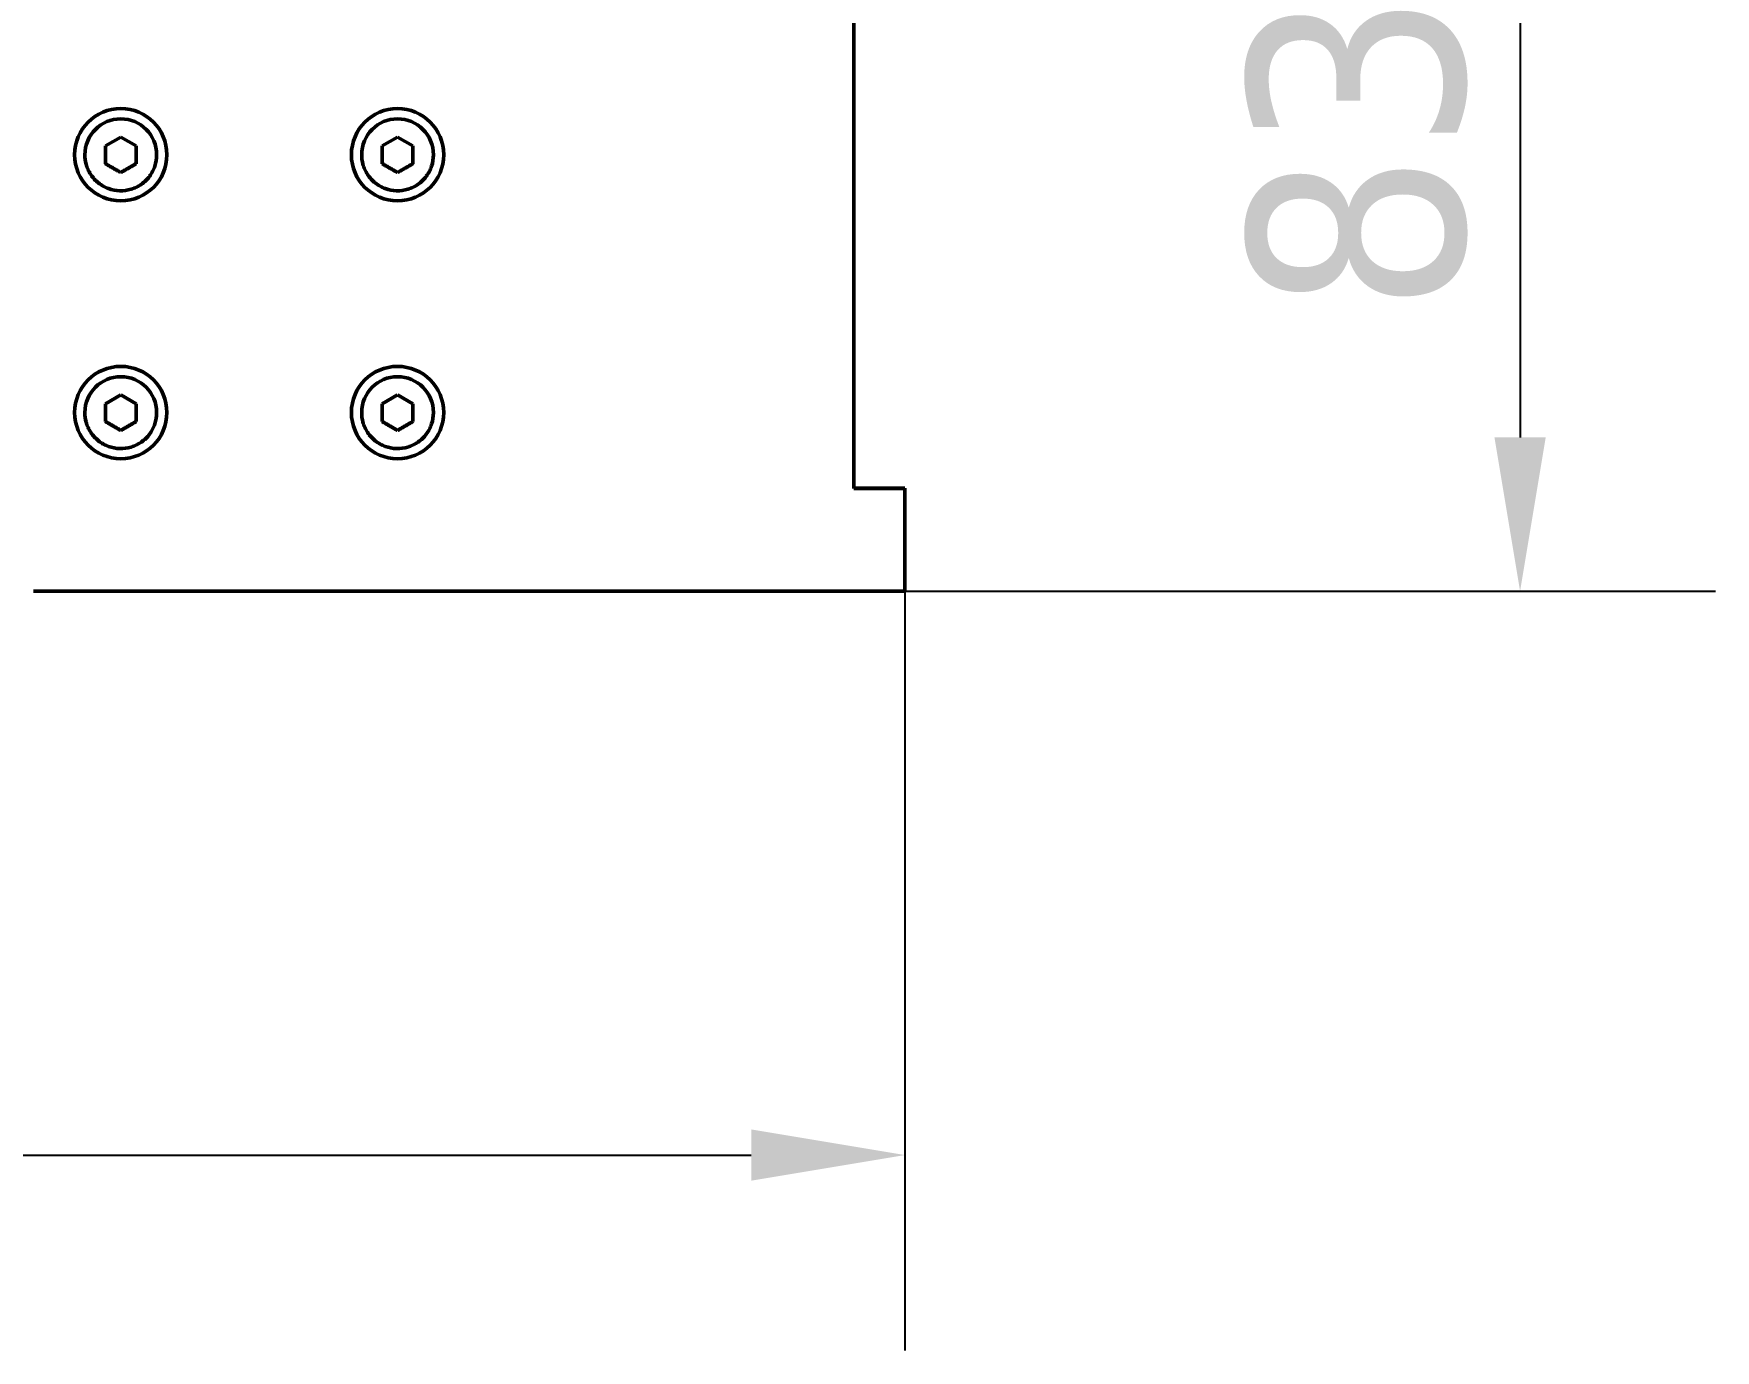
# Model space of a CAD drawing. Header units: millimetres. Extents: x -1901 to 2520, y -3919 to 1782.
# Drawn here: x 748.3 to 912.3, y 1195 to 1323.5 of the extents above; entities that cross this region are included whole.
import ezdxf

# ---------------------------------------------------------------- set-up
doc = ezdxf.new("R2010")
doc.units = ezdxf.units.MM
doc.header["$LTSCALE"] = 6
doc.layers.add('Dimension (ISO)', color=7, linetype='Continuous', lineweight=25)
doc.layers.add('Visible (ISO)', color=7, linetype='Continuous', lineweight=50)
doc.styles.add('Note Text (ISO)', font='tahoma.ttf')
doc.dimstyles.new('Default - Method 1b (ISO)', dxfattribs={"dimscale": 6, "dimtxt": 3.5, "dimasz": 2.5, "dimexe": 3.175, "dimexo": 0, "dimgap": 0.762, "dimtad": 1, "dimtoh": 1, "dimrnd": 1e-08, "dimtxsty": 'Note Text (ISO)', "dimcen": 0.09, "dimdle": 10, "dimclrd": 256, "dimclre": 256, "dimclrt": 256, "dimazin": 2, "dimtfac": 1, "dimtmove": 0, "dimatfit": 3, "dimfxl": 0, "dimtolj": 1, "dimlwd": -1, "dimlwe": -1, "dimarcsym": 0})

# ---------------------------------------------------------------- blocks, each defined once
blk = doc.blocks.new('*D7')
at = {"layer": 'Defpoints', "color": 0}
for p in [(833.25, 1274.08), (198.25, 1269.08), (833.25, 1214.08)]:
    blk.add_point(p, dxfattribs=at)
at = {"layer": 'Dimension (ISO)'}
for p, q in [((833.25, 1274.08), (833.25, 1195.03)), ((198.25, 1269.08), (198.25, 1195.03)), ((213.25, 1214.08), (818.25, 1214.08))]:
    blk.add_line(p, q, dxfattribs=at)
for points in [[(213.25, 1216.58), (213.25, 1211.58), (198.25, 1214.08)], [(818.25, 1216.58), (818.25, 1211.58), (833.25, 1214.08)]]:
    blk.add_solid(points, dxfattribs=at)
at = {"layer": 'Dimension (ISO)', "insert": (493.45, 1240.53), "char_height": 21, "attachment_point": 1, "style": 'Note Text (ISO)'}
blk.add_mtext('\\A1;635', dxfattribs=at)
blk = doc.blocks.new('*D56')
at = {"layer": 'Defpoints', "color": 0}
for p in [(798.25, 1352.08), (833.25, 1269.08), (893.25, 1269.08)]:
    blk.add_point(p, dxfattribs=at)
at = {"layer": 'Dimension (ISO)'}
for p, q in [((798.25, 1352.08), (912.3, 1352.08)), ((893.25, 1337.08), (893.25, 1284.08)), ((833.25, 1269.08), (912.3, 1269.08))]:
    blk.add_line(p, q, dxfattribs=at)
for points in [[(890.75, 1337.08), (895.75, 1337.08), (893.25, 1352.08)], [(890.75, 1284.08), (895.75, 1284.08), (893.25, 1269.08)]]:
    blk.add_solid(points, dxfattribs=at)
at = {"layer": 'Dimension (ISO)', "insert": (866.72, 1296.15), "char_height": 21, "attachment_point": 1, "rotation": 90, "style": 'Note Text (ISO)'}
blk.add_mtext('\\A1;83', dxfattribs=at)

msp = doc.modelspace()

# ---------------------------------------------------------------- linework, layer by layer
at = {"layer": 'Visible (ISO)'}
for p, q in [((828.251, 1349.05), (828.251, 1279.082)), ((755.251, 1312.508), (756.751, 1313.374)), ((755.251, 1310.775), (755.251, 1312.508)), ((756.751, 1313.374), (758.251, 1312.508)), ((758.251, 1312.508), (758.251, 1310.776)), ((782.251, 1312.508), (783.751, 1313.374)), ((782.251, 1310.775), (782.251, 1312.508)), ((783.751, 1313.374), (785.251, 1312.508)), ((785.251, 1312.508), (785.251, 1310.776)), ((752.251, 1311.656), (752.251, 1311.654)), ((753.251, 1311.643), (753.251, 1311.654)), ((756.751, 1309.909), (755.251, 1310.775)), ((758.251, 1310.776), (756.751, 1309.909)), ((760.251, 1311.643), (760.251, 1311.654)), ((761.251, 1311.656), (761.251, 1311.654)), ((779.251, 1311.656), (779.251, 1311.654)), ((780.251, 1311.643), (780.251, 1311.654)), ((783.751, 1309.909), (782.251, 1310.775)), ((785.251, 1310.776), (783.751, 1309.909)), ((787.251, 1311.643), (787.251, 1311.654)), ((788.251, 1311.656), (788.251, 1311.654)), ((756.751, 1309.916), (756.751, 1309.909)), ((783.751, 1309.916), (783.751, 1309.909)), ((755.251, 1287.358), (756.751, 1288.224)), ((756.751, 1288.224), (758.251, 1287.358)), ((782.251, 1287.358), (783.751, 1288.224)), ((783.751, 1288.224), (785.251, 1287.358)), ((752.251, 1286.507), (752.251, 1286.504)), ((753.251, 1286.493), (753.251, 1286.504)), ((755.251, 1285.626), (755.251, 1287.358)), ((758.251, 1287.358), (758.251, 1285.626)), ((760.251, 1286.493), (760.251, 1286.504)), ((761.251, 1286.507), (761.251, 1286.504)), ((779.251, 1286.507), (779.251, 1286.504)), ((780.251, 1286.493), (780.251, 1286.504)), ((782.251, 1285.626), (782.251, 1287.358)), ((785.251, 1287.358), (785.251, 1285.626)), ((787.251, 1286.493), (787.251, 1286.504)), ((788.251, 1286.507), (788.251, 1286.504)), ((756.751, 1284.76), (755.251, 1285.626)), ((758.251, 1285.626), (756.751, 1284.76)), ((756.751, 1284.766), (756.751, 1284.76)), ((783.751, 1284.76), (782.251, 1285.626)), ((785.251, 1285.626), (783.751, 1284.76)), ((783.751, 1284.766), (783.751, 1284.76)), ((833.251, 1279.128), (828.251, 1279.128)), ((828.251, 1279.082), (833.251, 1279.082)), ((833.251, 1279.082), (833.251, 1279.128)), ((833.251, 1269.082), (833.251, 1279.082)), ((833.251, 1269.082), (748.251, 1269.082))]:
    msp.add_line(p, q, dxfattribs=at)
for centre, major_axis in [((756.751, 1311.656), (-4.5, 0)), ((783.751, 1311.656), (-4.5, 0)), ((756.751, 1311.654), (-3.5, 0)), ((783.751, 1311.654), (-3.5, 0)), ((756.751, 1286.507), (-4.5, 0)), ((756.751, 1286.504), (-3.5, 0)), ((783.751, 1286.507), (-4.5, 0)), ((783.751, 1286.504), (-3.5, 0))]:
    msp.add_ellipse(centre, major_axis=major_axis, ratio=0.9999952, start_param=3.1415927, end_param=6.2831853, dxfattribs=at)
for centre in [(756.751, 1311.654), (783.751, 1311.654), (756.751, 1286.504), (783.751, 1286.504)]:
    msp.add_ellipse(centre, major_axis=(4.5, 0), ratio=0.9999952, dxfattribs=at)
for points in [[(760.251, 1311.643), (760.251, 1311.269), (760.191, 1310.896), (759.956, 1310.187), (759.781, 1309.852), (759.335, 1309.253), (759.064, 1308.99), (758.452, 1308.562), (758.112, 1308.397), (757.397, 1308.183), (757.022, 1308.133), (756.276, 1308.155), (755.904, 1308.226), (755.203, 1308.482), (754.872, 1308.666), (754.287, 1309.129), (754.031, 1309.408), (753.621, 1310.032), (753.467, 1310.377), (753.291, 1311.032), (753.251, 1311.338), (753.251, 1311.643)], [(787.251, 1311.643), (787.251, 1311.269), (787.191, 1310.896), (786.956, 1310.187), (786.781, 1309.852), (786.335, 1309.253), (786.064, 1308.99), (785.452, 1308.562), (785.112, 1308.397), (784.397, 1308.183), (784.022, 1308.133), (783.276, 1308.155), (782.904, 1308.226), (782.203, 1308.482), (781.872, 1308.666), (781.287, 1309.129), (781.031, 1309.408), (780.621, 1310.032), (780.467, 1310.377), (780.291, 1311.032), (780.251, 1311.338), (780.251, 1311.643)], [(760.251, 1286.493), (760.251, 1286.12), (760.191, 1285.746), (759.956, 1285.038), (759.781, 1284.702), (759.335, 1284.103), (759.064, 1283.84), (758.452, 1283.412), (758.112, 1283.247), (757.397, 1283.033), (757.022, 1282.984), (756.276, 1283.005), (755.904, 1283.076), (755.203, 1283.332), (754.872, 1283.516), (754.287, 1283.979), (754.031, 1284.258), (753.621, 1284.882), (753.467, 1285.227), (753.291, 1285.883), (753.251, 1286.188), (753.251, 1286.493)], [(787.251, 1286.493), (787.251, 1286.12), (787.191, 1285.746), (786.956, 1285.038), (786.781, 1284.702), (786.335, 1284.103), (786.064, 1283.84), (785.452, 1283.412), (785.112, 1283.247), (784.397, 1283.033), (784.022, 1282.984), (783.276, 1283.005), (782.904, 1283.076), (782.203, 1283.332), (781.872, 1283.516), (781.287, 1283.979), (781.031, 1284.258), (780.621, 1284.882), (780.467, 1285.227), (780.291, 1285.883), (780.251, 1286.188), (780.251, 1286.493)]]:
    msp.add_open_spline(points, degree=3, knots=[3.1416176, 3.1416176, 3.1416176, 3.1416176, 3.4616172, 3.4616172, 3.781617, 3.781617, 4.1016169, 4.1016169, 4.421617, 4.421617, 4.7416173, 4.7416173, 5.0616176, 5.0616176, 5.3816178, 5.3816178, 5.7016179, 5.7016179, 6.0216178, 6.0216178, 6.2832102, 6.2832102, 6.2832102, 6.2832102], dxfattribs=at)
for points in [[(755.251, 1310.782), (756.001, 1310.349), (756.751, 1309.916)], [(756.751, 1309.916), (757.501, 1310.349), (758.251, 1310.782)], [(782.251, 1310.782), (783.001, 1310.349), (783.751, 1309.916)], [(783.751, 1309.916), (784.501, 1310.349), (785.251, 1310.782)], [(755.251, 1285.632), (756.001, 1285.2), (756.751, 1284.766)], [(756.751, 1284.766), (757.501, 1285.2), (758.251, 1285.632)], [(782.251, 1285.632), (783.001, 1285.2), (783.751, 1284.766)], [(783.751, 1284.766), (784.501, 1285.2), (785.251, 1285.632)]]:
    msp.add_rational_spline(points, [1, 1.15470053838, 1], degree=2, dxfattribs=at)

# ---------------------------------------------------------------- dimensions: what is measured, and where the dimension line sits
at = {"layer": 'Dimension (ISO)'}
for base, p1, p2, angle, picture, middle in [((893.251, 1269.082), (798.251, 1352.081), (833.251, 1269.082), 270, '*D56', (893.251, 1310.581)), ((833.251, 1214.082), (198.251, 1269.082), (833.251, 1274.082), 180, '*D7', (515.751, 1214.082))]:
    dim = msp.add_linear_dim(base=base, p1=p1, p2=p2, angle=angle, dimstyle='Default - Method 1b (ISO)', override={"dimgap": 0.762, "dimtoh": 0, "dimdec": 2, "dimtol": 0, "dimlim": 0, "dimtp": 0, "dimtm": 0, "dimtdec": 2, "dimtofl": 0, "dimatfit": 1}, dxfattribs=at)
    dim.commit()
    dim.dimension.update_dxf_attribs({"geometry": picture, "text_midpoint": middle, "dimtype": 160})

doc.saveas('drawing.dxf')
